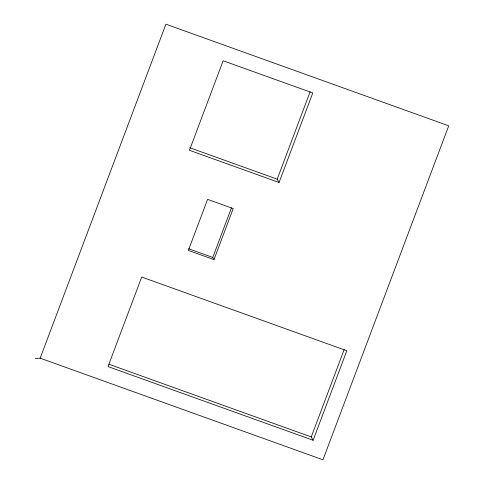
<?xml version="1.0" encoding="UTF-8"?>
<svg xmlns="http://www.w3.org/2000/svg" width="484" height="484" viewBox="0 0 484 484"><rect width="100%" height="100%" fill="white"/><g stroke="black" fill="none" stroke-linecap="round" stroke-linejoin="round"><path stroke-width="0.73" d="M40.166 358.178L165.921 24.2L448.728 125.822L322.967 459.8L40.166 358.178L35.271 358.541M213.982 259.618L188.373 250.416L207.594 199.372L233.203 208.574L213.982 259.618L212.778 257.452L231.473 207.805M279.062 182.492L189.438 150.288L223.154 60.76L312.773 92.964L279.062 182.492L277.217 179.159L310.129 91.742M313.112 440.283L107.999 366.576L141.709 277.048L346.822 350.755L313.112 440.283L311.26 436.949L344.178 349.533M189.728 147.723L277.217 179.159M188.597 248.758L212.778 257.452M108.991 364.264L311.26 436.949"/></g></svg>
